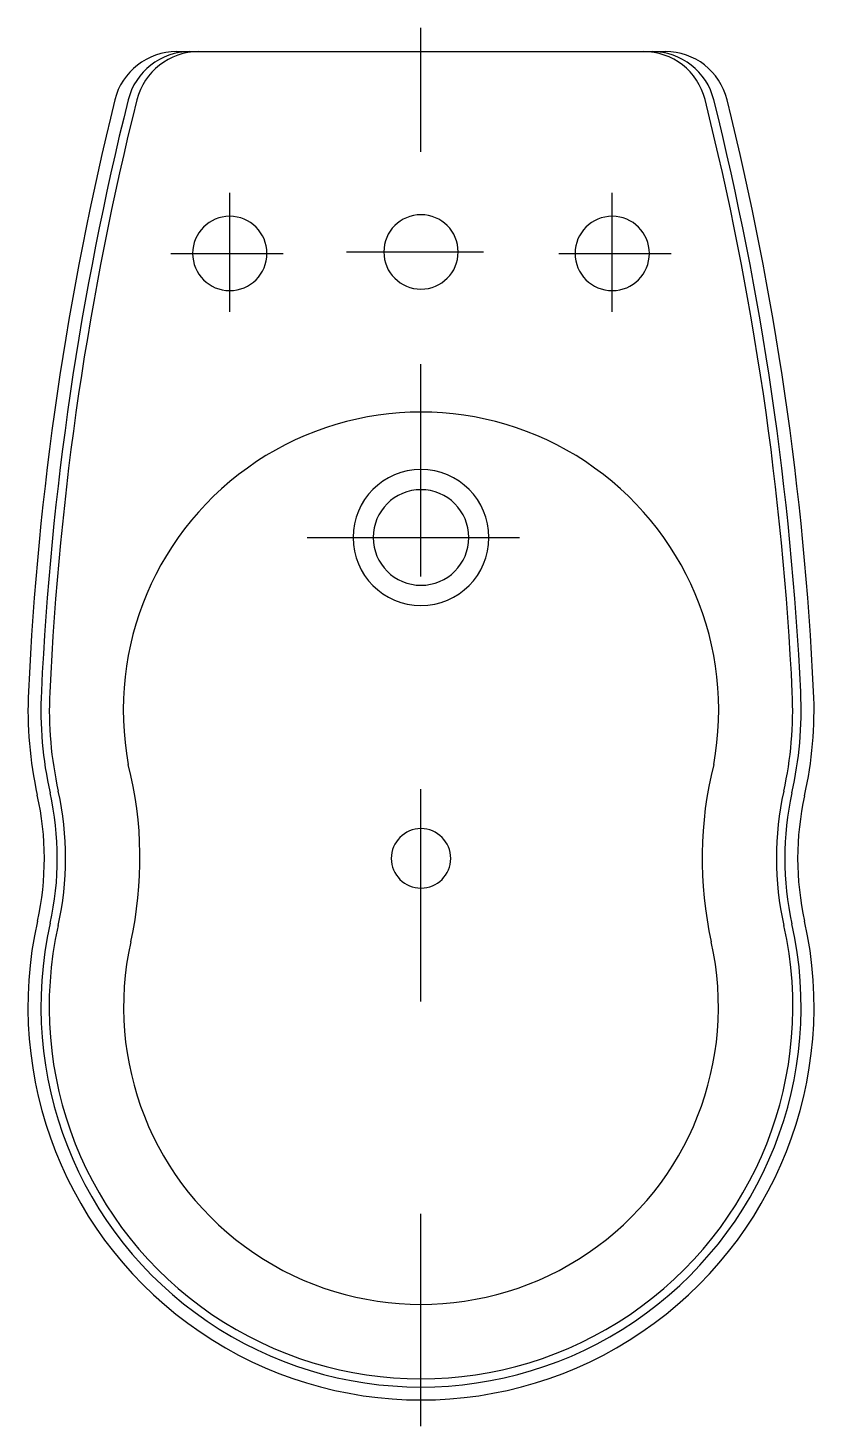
# Model space of a CAD drawing. Extents: x -695.682 to -695.312, y 543.148 to 543.807.
import ezdxf

# ---------------------------------------------------------------- set-up
doc = ezdxf.new("R2010")
doc.units = 0
doc.header["$LTSCALE"] = 0.28022
doc.header["$MEASUREMENT"] = 0
doc.linetypes.add('AXES', pattern=[0.54, 0.3, -0.08, 0.08, -0.08])
doc.linetypes.add('CONTINU', pattern=[0])
doc.layers.get('0').update_dxf_attribs({"linetype": 'CONTINUOUS'})
doc.layers.add('DECA_EIXOS', color=5, linetype='AXES')

msp = doc.modelspace()

# ---------------------------------------------------------------- linework, layer by layer
at = {"linetype": 'CONTINU'}
for points in [[(-695.61226, 543.79539, 0.344746), (-695.64138, 543.77266)], [(-695.60598, 543.79539, 0.344446), (-695.63511, 543.77262)], [(-695.6019, 543.79539, 0.34425), (-695.63101, 543.7727)], [(-695.36332, 543.77277, 0.344248), (-695.39242, 543.79539)], [(-695.3592, 543.77262, 0.344445), (-695.38833, 543.79539)], [(-695.35294, 543.77272, 0.344745), (-695.38205, 543.79539)], [(-695.64138, 543.77266, 0.04898), (-695.68209, 543.49409)], [(-695.63511, 543.77262, 0.049183), (-695.67599, 543.49413)], [(-695.63101, 543.7727, 0.04944), (-695.67205, 543.49362)], [(-695.32226, 543.49362, 0.049383), (-695.36332, 543.77277)], [(-695.31831, 543.4938, 0.049183), (-695.3592, 543.77262)], [(-695.31222, 543.49409, 0.048938), (-695.35294, 543.77272)], [(-695.58723, 543.71783, 1), (-695.58723, 543.6828)], [(-695.58723, 543.6828, 1), (-695.58723, 543.71783)], [(-695.49716, 543.71855, 1), (-695.49716, 543.68352)], [(-695.49716, 543.68352, 1), (-695.49716, 543.71855)], [(-695.40708, 543.71783, 1), (-695.40708, 543.6828)], [(-695.40708, 543.6828, 1), (-695.40708, 543.71783)], [(-695.35927, 543.4596, 1.203909), (-695.63504, 543.4596)], [(-695.49716, 543.59859, 1), (-695.49716, 543.53454)], [(-695.49716, 543.53454, 1), (-695.49716, 543.59859)], [(-695.49716, 543.58908, 1), (-695.49716, 543.54405)], [(-695.49716, 543.54405, 1), (-695.49716, 543.58908)], [(-695.68209, 543.49409, 0.066938), (-695.6779, 543.44522)], [(-695.67599, 543.49413, 0.067817), (-695.67189, 543.44626)], [(-695.67205, 543.49362, 0.066938), (-695.66802, 543.44712)], [(-695.32629, 543.44712, 0.066938), (-695.32226, 543.49362)], [(-695.32242, 543.44626, 0.066938), (-695.31831, 543.4938)], [(-695.31647, 543.44493, 0.066938), (-695.31222, 543.49409)], [(-695.63389, 543.37611, 0.117864), (-695.63504, 543.4596)], [(-695.35927, 543.4596, 0.117452), (-695.36042, 543.37611)], [(-695.67784, 543.38594, 0.111557), (-695.6779, 543.44522)], [(-695.67183, 543.38489, 0.110453), (-695.67189, 543.44626)], [(-695.66809, 543.38376, 0.110453), (-695.66802, 543.44712)], [(-695.32629, 543.44712, 0.110453), (-695.32622, 543.38376)], [(-695.32242, 543.44626, 0.110453), (-695.32242, 543.38461)], [(-695.31647, 543.44493, 0.110453), (-695.31647, 543.38594)], [(-695.49716, 543.42944, 1), (-695.49716, 543.40142)], [(-695.49716, 543.40142, 1), (-695.49716, 543.42944)], [(-695.67784, 543.38594, 1.248336), (-695.31647, 543.38594)], [(-695.67183, 543.38489, 1.249347), (-695.32242, 543.38461)], [(-695.66809, 543.38376, 1.248339), (-695.32622, 543.38376)], [(-695.63389, 543.37611, 1.248337), (-695.36042, 543.37611)]]:
    msp.add_lwpolyline(points, format="xyb", dxfattribs=at)
msp.add_lwpolyline([(-695.61226, 543.79539), (-695.38205, 543.79539)], dxfattribs=at)
at = {"layer": 'DECA_EIXOS'}
for points in [[(-695.49716, 543.14811), (-695.49716, 543.80652)], [(-695.58723, 543.67283), (-695.58723, 543.72881)], [(-695.40708, 543.67283), (-695.40708, 543.72881)], [(-695.61505, 543.70032), (-695.56215, 543.70032)], [(-695.53218, 543.70104), (-695.46777, 543.70104)], [(-695.43217, 543.70032), (-695.37926, 543.70032)], [(-695.55072, 543.56656), (-695.44404, 543.56656)]]:
    msp.add_lwpolyline(points, dxfattribs=at)

doc.saveas('drawing.dxf')
